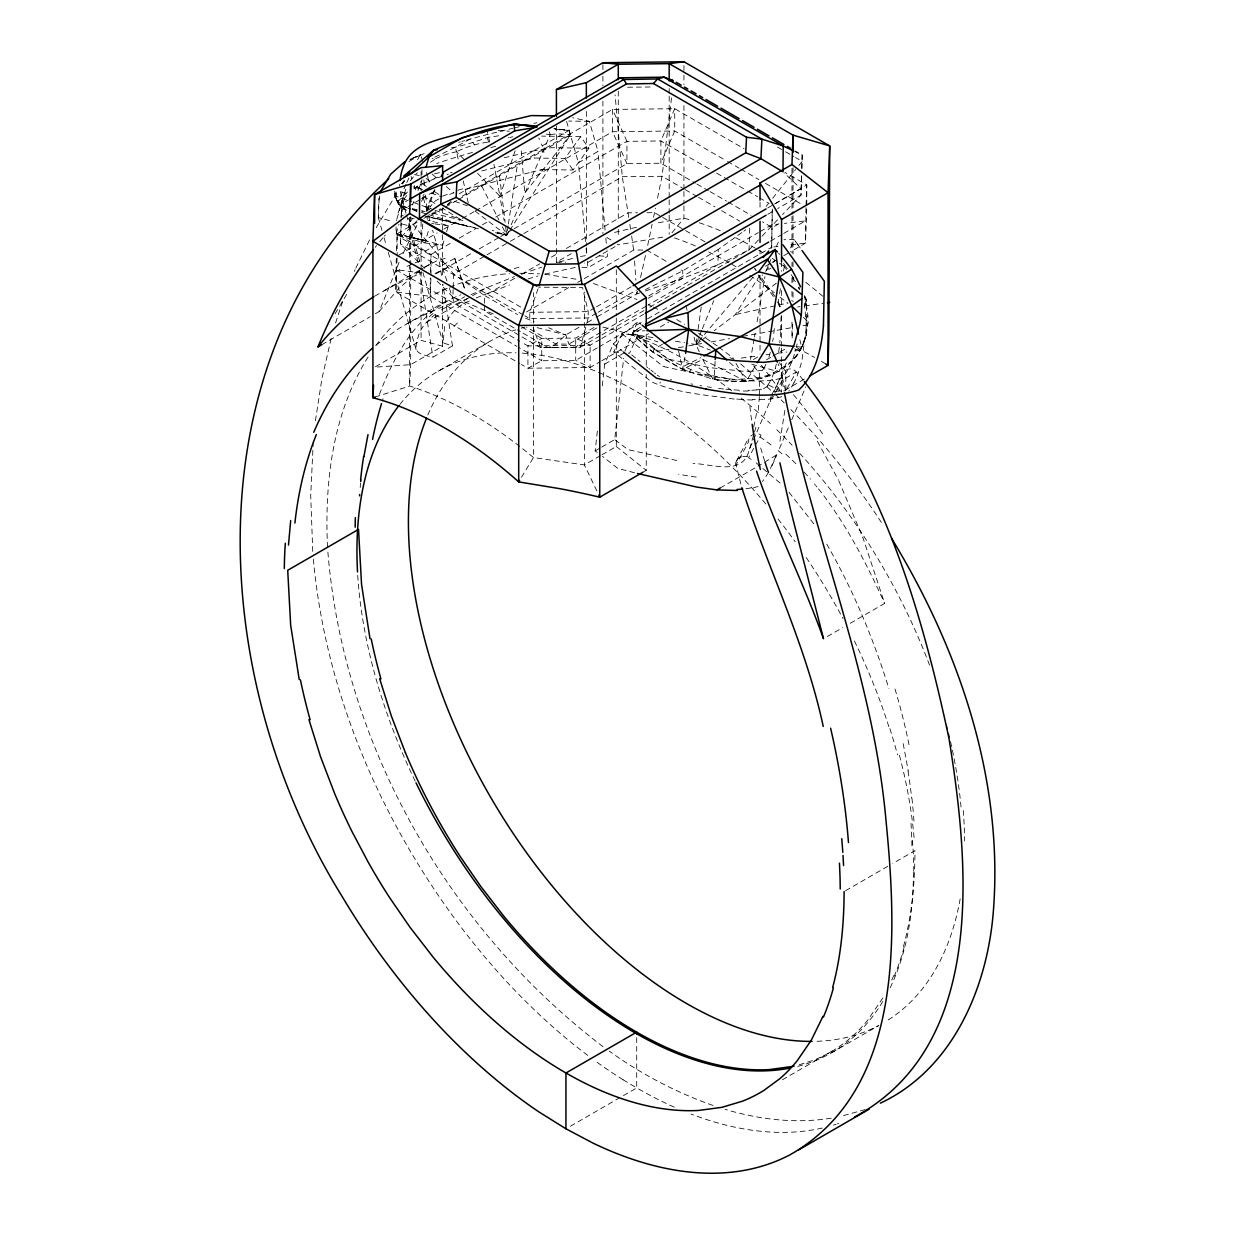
<?xml version="1.0" encoding="UTF-8"?>
<svg xmlns="http://www.w3.org/2000/svg" width="1235" height="1235" viewBox="0 0 1235 1235"><rect width="100%" height="100%" fill="white"/><g stroke="black" fill="none" stroke-linecap="round" stroke-linejoin="round"><path stroke-width="0.75" stroke-dasharray="5 3.75" d="M396.065 229.725L396.111 226.839M401.668 211.17L402.733 199.097L406.006 188.569M426.384 186.485L421.861 183.536L421.891 180.881M421.938 174.691L421.969 169.38M781.076 316.747L780.69 331.181M785.877 390.322L785.753 371.473L779.3 362.627M427.202 216.079L427.187 219.259M484.537 305.138L484.429 310.865L520.383 331.613M484.568 303.223L484.722 295.597L453.585 274.077L408.152 218.225M741.849 232.55L718.23 249.47L717.936 264.722L647.927 305.138M792.16 337.881L792.623 321.424M453.137 289.376L452.921 297.033L540.59 347.652L580.357 347.267L600.411 335.688M453.199 287.462L453.585 274.077L485.324 255.753M649.826 307.16L749.058 249.871L749.738 226.916M399.661 185.898L399.723 184.123M759.448 395.2L759.587 373.68L752.316 364.109M396.281 258.362L395.864 291.985L519.673 363.46M396.543 250.798L397.161 233.785L422.2 219.321M397.083 257.961L395.864 291.985L430.274 296.369L516.801 346.325M401.066 220.787L400.464 243.99L426.692 270.511M401.19 217.036L401.668 203.914L408.306 200.07M401.19 223.365L400.464 243.99L523.146 314.817M401.468 215.878L401.668 203.914M430.336 272.302L430.984 254.487L452.566 242.029M430.907 278.554L430.274 296.369L430.274 277.798M772.184 210.66L771.674 247.201L645.457 320.066M771.674 247.201L772.369 209.024M801.453 175.648L800.99 195.099L782.604 214.504M801.731 168.145L802.194 155.023L795.556 151.195M801.654 176.358L800.99 195.099L777.71 208.545M801.932 168.855L802.194 155.023L795.078 151.627M805.976 207.634L805.498 243.141L790.477 251.816M806.038 205.736L806.779 184.941L785.321 172.56M806.717 209.116L805.498 243.141L788.594 245.163M804.325 303.192L806.748 327.846A84.937 55.776 -25.9 0 1 805.652 336.136L805.143 338.004A79.04 51.901 -25.9 0 1 800.295 350.246C782.913 379.886 744.057 385.32 712.95 379.191L688.389 371.38M759.386 396.589L758.028 413.601M806.146 328.001L806.47 300.321L805.405 297.079M780.659 331.675L779.825 342.944M806.131 328.309L802.055 359.925A210.614 158.08 22.7 0 1 800.589 365.637L797.779 374.298A132.469 99.433 23.2 0 1 793.982 382.773M715.127 361.284L714.247 376.135L712.95 379.191L702.761 359.385L682.6 369.28L652.852 352.052L632.366 334.222L633.678 331.165L640.347 327.321M406.377 210.151L398.21 204.053L395.895 194.266A85.338 35.892 21.3 0 1 396.404 191.302M313.273 441.543L310.711 495.652L312.81 553.018M360.203 487.501L360.605 482.978M784.858 410.421L779.393 444.615M774.376 328.525L773.388 337.001M597.261 452.427L595.162 450.883L597.354 431M602.294 385.814L604.656 364.124L613.27 343.978L637.584 321.594L641.088 324.357M601.677 447.116L614.721 439.598L623.644 358.243M315.434 420.734L321.903 378.774L331.428 337.387M671.531 97.905L662.053 176.296L657.329 199.02M427.603 210.259L429.548 201.135L433.176 192.892A126.68 41.079 -16 0 1 435.09 189.912M779.347 347.22L778.081 355.865M683.928 369.774L682.6 369.28L685.332 355.155M696.756 338.869L695.969 344.55L701.248 356.097M698.084 329.39L701.264 306.65M396.636 220.633L396.744 219.83M773.233 338.019L772.693 341.462M508.125 225.851L506.69 235.283L495.436 232.689M508.403 223.967L517.28 165.567M422.895 161.584L420.502 154.344L416.674 161.322M379.207 197.924L378.311 217.607L392.529 221.405M396.867 219.012L400.588 206.477M754.122 338.791L750.525 359.493M754.446 336.908L755.11 333.141M757.07 321.841L764.959 276.655M777.957 303.023L778.606 299.256M779.594 293.606L780.582 287.956M783.546 271.005L784.534 265.355M755.913 427.202L749.429 449.386M422.756 224.044L421.583 237.429L423.049 240.038M647.696 245.379L652.065 224.353M653.531 217.345L655.445 208.128M797.115 343.932L796.637 346.124M637.445 291.167L636.828 293.915L595.548 317.75M640.548 277.458L646.106 252.804M776.352 364.109L775.225 368.354M903.433 946.643C911.831 915.413 914.95 882.932 914.95 850.653L892.812 863.419M585.76 327.105L580.357 347.267L540.59 347.652L533.149 327.707M586.733 323.447L588.215 317.951L588.215 311.621L582.534 287.554L538.614 287.184M659.953 383.19L660.262 382.016M770.3 352.346L769.791 354.183A133.071 99.711 23.1 0 1 768 359.539M397.855 235.484L424.917 242.909L429.178 228.228M424.917 242.909L442.67 245.333L444.909 237.614M446.591 231.84L448.367 225.743L430.753 220.957M444.631 326.488L443.072 342.867L452.458 345.908L442.871 284.143M401.776 215.091L401.066 217.406L401.668 211.293M335.58 322.937L343.114 300.09M401.498 202.231L403.721 194.945M398.179 213.115L404.246 193.185M454.742 258.347L465.626 291.583M396.126 233.569L398.951 224.353M426.415 211.386L429.193 202.308M427.989 210.382L434.38 189.711M770.702 396.836L770.362 401.915L773.372 396.42M515.165 150.778L499.897 196.195L504.096 220.386M375.332 313.767L379.16 311.56L399.708 260.786M776.29 455.144L757.997 466.182M775.997 455.962L768.618 472.465M538.074 288.758L529.769 312.316L529.769 318.645L531.127 322.273M379.423 394.366C394.644 354.306 418.665 310.618 460.825 294.81M730.811 380.967A79.04 21.273 8.6 0 0 746.141 381.522A73.097 24.453 -4.9 0 0 767.043 376.443L789.813 363.291A73.097 35.753 -18 0 0 800.265 350.246L806.223 334.963L808.153 321.918L807.844 315.62A91.035 39.705 60.3 0 0 805.946 303.007L804.448 296.616L806.578 306.295M412.505 205.025L413.879 201.428M417.955 190.607L422.046 179.785M803.198 380.118C799.709 375.965 793.781 365.56 786.51 369.898C779.038 374.22 783.314 385.011 784.086 391.155M806.841 325.793L808.014 322.844M701.665 330.517L695.969 344.55L685.116 346.495M702.375 328.757L713.768 300.676M715.482 376.366L714.231 379.361L716.161 379.593M893.739 975.511L890.697 982.535M624.972 351.095L637.584 321.594M768.185 265.803L765.947 271.005L770.841 268.18M768.926 264.058L771.149 258.856M776.336 246.707L779.3 239.775M790.554 247.942L794.136 239.559L783.947 239.698M702.761 359.385L746.141 381.507L756.283 364.31M786.417 362.874L749.074 450.219C742.991 476.355 711.561 463.943 693.113 463.449M794.568 351.002L800.295 350.246L801.608 347.174A78.747 44.707 67.5 0 0 805.729 336.8L806.223 334.963L805.606 336.136M772.153 465.595L776.861 454.588M779.455 448.537L788.779 426.677M791.759 419.73L805.791 386.895M508.202 231.763L506.69 235.283L495.559 232.628M511.213 224.724L550.254 134.538L548.325 128.872M803.908 342.296L801.793 347.205M804.942 305.338L805.946 303.007M354.383 271.438L355.093 269.801M769.204 374.637A75.35 65.578 80 0 1 747.453 378.419A78.731 75.489 82.1 0 1 732.309 379.253L705.772 374.545A91.035 90.479 62.2 0 1 690.751 369.512L689.732 371.858L682.6 369.28A102.906 24.484 28.6 0 1 652.867 352.052A108.85 29.918 36.6 0 1 632.366 334.222L642.308 328.495M662.423 344.287L654.21 348.965L652.852 352.052L668.938 349.304M355.819 268.165L369.666 239.698M734.223 399.09C706.513 394.891 676.425 393.224 651.509 381.816L613.764 351.944L621.992 333.82L637.769 335.102L667.903 358.937M637.769 335.102L629.557 353.21L628.229 353.117M406.037 184.247L398.195 201.274L399.507 205.844A102.906 10.497 17.4 0 0 407.303 210.645M406.824 182.533L410.746 174.027M403.104 253.546L418.325 222.439M765.947 364.325L765.561 365.128A75.937 56.903 23.1 0 1 763.323 369.064M446.73 321.208C451.578 312.162 459.682 304.736 469.269 301.016M751.142 459.358L748.564 457.676L761.038 435.121L758.83 433.948L753.643 434.087L749.197 437.144L748.225 442.516L736.106 464.869L741.015 484.784M704.691 376.582L705.772 374.545M418.109 262.19L408.507 225.758L412.228 218.796M415.933 211.833L416.859 210.089M421.49 201.382L423.343 197.909L420.919 197.245M736.585 460.717L748.595 438.101M402.023 203.528L404.632 199.19M793.951 382.757L792.361 385.552A92.409 69.484 24.3 0 1 788.856 390.862M771.551 395.061L782.805 374.236M775.642 392.313L782.403 380.056L796.22 372.09L786.139 389.982M376.166 227.749L397.886 191.394M882.855 997.926L868.02 1019.77A384.733 222.13 60 0 1 813.201 1060.356L796.899 1065.496M521.463 477.297L533.458 457.552L533.458 292.649M759.679 275.405L735.319 314.616L714.123 330.733M402.579 183.969L404.493 180.943M508.743 232.041L506.69 235.283L492.317 230.343M509.762 230.42L570.277 134.97L568.98 130.401L553.805 128.594M454.696 258.455L441.744 265.463L447.07 281.487M368.092 357.023C332.57 413.354 324.388 482.514 327.568 547.784M763.215 369.219L762.659 370.052M806.162 318.012L807.844 315.62M430.181 206.832L430.783 206.013M534.755 158.018L564.874 158.481L580.666 136.684L588.879 148.246L573.102 170.029L546.966 169.627M379.16 311.56L398.673 288.558L419.854 270.48M550.254 134.522A109.853 68.234 -48.1 0 1 570.277 134.97L524.767 193.061L521 147.613M375.255 247.309L376.567 245.642M375.919 345.46C394.49 320.575 419.174 299.889 447.996 287.971M766.132 206.43L768.309 203.698M772.678 198.233L795.633 169.566M798.921 165.459L802.194 161.368L795.556 157.54M671.963 232.782L683.943 218.178L683.943 204.825M379.716 241.72L383.406 237.228M384.347 236.117L385.289 234.99M752.856 277.35L695.969 344.55L686.614 343.037M770.933 248.482L772.045 247.185M773.403 296.508L759.973 277.921L762.582 274.896M765.561 271.438L768.849 267.594M773.295 262.438L774.962 260.492M737.403 459.543L737.882 459.034A13.925 11.208 43.8 0 1 741.942 456.688L742.652 456.518M717.087 379.685A85.338 22.971 8.6 0 0 728.264 380.797L729.808 379.083M452.458 345.908L432.898 357.208C415.238 353.303 412.922 352.099 419.375 333.095C422.401 325.901 428.066 320.22 434.025 315.357M401.992 183.444L404.493 180.758M749.058 249.871L760.745 237.552M762.041 236.178L778.266 219.058M417.06 220.787L400.464 237.66L524.798 309.445M407.488 192.027L398.195 201.274L396.697 199.761A91.035 25.07 -54.4 0 1 394.799 195.022L394.505 191.533L395.817 196.103L411.857 201.892M757.95 486.389L751.235 488.72M579.03 327.275L565.815 334.901L555.92 344.071L548.155 347.652L522.004 332.555M413.802 188.816L420.178 184.555M375.919 345.136L398.704 328.618L448.784 299.549M767.414 386.231L765.932 387.281A19.667 13.4 -65.9 0 1 763.523 388.577M776.383 283.139L735.319 314.616L776.769 305.493M700.507 341.107L695.969 344.55L694.039 337.109M702.02 339.949L708.072 335.349M423.034 195.3L424.13 194.497M410.529 159.716L411.533 159.022M743.825 231.146L745.801 229.725M441.466 309.877L451.423 304.134M412.197 158.559L420.517 154.452M430.382 162.264L435.631 158.806L432.065 158.234M424.377 267.455L427.572 265.51M374.853 296.091L394.552 285.084L416.751 274.957M718.23 249.47L682.739 270.851L645.442 289.592M774.407 392.128L777.788 391.047L781.107 391.711M774.53 204.037L806.779 184.941L806.779 205.365M778.822 223.782L772.369 227.595L762.535 221.914M409.017 161.492L420.332 154.9L420.996 157.262M419.946 199.684L401.668 210.243L404.91 214.242M421.614 198.727L436.572 190.097M459.08 193.833L568.98 130.401L554.469 128.78M423.867 218.363L440.555 208.73M447.24 204.871L452.242 201.969M462.26 196.195L612.514 109.436L674.727 108.695L744.057 148.725M443.674 208.067L428.761 216.681A108.85 1.374 12.8 0 0 426.384 216.171M445.326 207.109L456.919 200.425M458.571 199.468L570.277 134.97M398.828 255.105L437.221 232.936M443.905 229.077L460.593 219.444M462.26 218.472L473.947 211.725M475.614 210.768L612.514 131.728L674.727 130.987L725.902 160.535M417.121 255.846L436.696 244.561L432.59 230.204M585.544 241.458L578.428 162.727L597.987 151.426L589.373 121.339L572.669 117.726M459.204 238.185L475.815 228.599M482.453 224.77L489.106 220.926M495.744 217.098L626.932 141.346L660.895 140.944L710.079 169.349M383.9 290.75L422.957 268.196M424.593 267.254L436.187 261.125L446.113 258.022M435.955 273.892L472.496 252.804M479.134 248.961L499.063 237.46M500.731 236.502L512.355 229.787M514.007 228.83L626.932 163.637L660.895 163.236L695.32 183.104M321.81 344.673L370.238 316.716M486.991 254.796L508.712 242.245M510.379 241.288L522.065 234.542M523.748 233.569L622.286 176.682L662.053 176.296L683.557 188.708M426.569 322.289L470.952 296.662M472.588 295.721L485.741 288.125L514.455 276.578M514.717 278.276L484.722 295.597L517.619 314.554M521.386 274.432L539.726 263.842M551.397 257.112L558.05 253.252M566.386 248.451L628.059 212.837L637.507 212.775M442.624 346.217L421.089 340.366L374.606 367.212L410.684 364.665L442.624 346.217L442.624 284.745M556.414 126.016L556.414 262.237L571.357 253.607M615.092 246.645L586.347 263.24L584.448 263.086M581.932 267.269L587.937 267.702L607.481 256.417L606.894 249.856M526.434 312.007L569.381 287.199M577.64 282.429L582.596 279.573M584.248 278.616L633.817 250.01L646.723 250.057L668.012 262.345M438.224 371.256L490.264 341.215M594.853 307.777L588.215 311.621L529.769 312.316L526.45 310.402M596.52 306.82L631.425 286.659M767.738 207.959L800.99 188.77L784.117 172.9M596.52 313.15L588.215 317.951L529.769 318.645L524.798 315.774M598.188 312.193L636.411 290.117M767.738 214.303L776.059 209.502M587.289 322.505L593.896 318.692M593.973 327.507L575.711 338.05L541.764 338.452L527.932 345.939L521.324 342.126M648.776 295.86L758.383 232.581M760.05 231.624L771.674 224.909L778.019 224.152M596.922 327.908L568.841 344.117L555.92 344.071L526.465 327.059M648.143 298.33L682.832 278.307L717.936 264.722L747.113 250.798M646.26 306.11L574.584 347.483L568.841 344.117L565.815 334.901L548.572 327.754M601.862 334.855L643.836 310.618M600.148 339.409L590.129 345.198L527.932 345.939L527.932 368.231L590.129 367.49L600.148 361.701M601.815 338.452L643.558 314.354M770.439 241.103L782.125 234.357M783.793 233.384L805.498 220.864L784.364 223.396M597.308 347.869L575.711 360.342L541.764 360.743L527.932 368.231L521.324 364.418M598.96 346.911L643.806 321.023M601.815 360.743L648.56 333.743M660.246 326.997L668.598 322.181M765.438 266.281L770.439 263.379M772.107 262.422L775.441 260.492M783.793 255.676L788.81 252.789M604.656 364.124L624.231 352.824M595.162 450.883L600.056 448.058M753.443 359.493L758.336 356.668M600.333 455.715L584.371 464.931L533.458 457.552A393.456 227.163 60 0 0 409.634 386.061L375.224 396.991M601.939 454.789L616.311 446.499L616.311 317.796M766.41 359.833L771.211 357.069M772.801 356.143L787.174 347.838M642.91 472.264L646.245 470.35L646.245 374.421M784.873 390.306L804.803 378.805M720.206 488.01L756.36 467.139M827.326 636.519L842.61 627.689M850.251 623.289L884.661 603.421L862.894 537.596M845.604 890.682L888.397 865.982M570.369 1126.243L619.013 1098.147M623.443 1095.599L636.704 1087.942L650.32 1095.476A461.797 266.637 60 0 0 677.459 1108.536M782.419 1079.776L833.424 1050.321M831.68 1052.714L878.826 1025.498A393.486 227.379 60 0 1 813.572 1041.383M428.205 265.154L429.471 264.444M407.025 323.663L429.518 312.254L454.079 302.05L449.401 288.342M434.751 157.138A75.35 15.793 -29.7 0 0 455.206 147.181L473.53 137.286M453.832 302.266A8.352 1.158 -24.4 0 0 460.176 299.349L460.701 299.009A13.925 1.883 -24.5 0 0 464.592 296.74M654.241 348.934A103.431 102.397 -18.3 0 0 683.881 366.27L700.677 357.764M470.952 294.671L485.478 288.234M409.989 159.377L411.363 158.79M476.201 297.913L509.546 284.945M412.752 158.188L424.145 153.665M781.755 396.697L774.746 398.38A102.212 76.894 23.5 0 1 766.58 399.368L764.249 399.646M449.725 287.246C468.652 279.233 489.06 274.849 509.546 273.676M654.195 348.98A111.536 106.858 -24.3 0 1 633.678 331.165L640.533 328.356M433.933 178.627L437.854 177.161M522.081 273.8L541.501 267.285M449.617 194.343L454.048 192.845M639.699 292.942L636.828 293.915L636.642 291.167M645.457 290.981L682.832 278.307L682.739 270.851L679.466 268.952M837.453 1123.85L838.797 1123.387M451.609 147.691L455.206 147.197A78.747 22.261 -17.1 0 0 470.427 143.214L488.396 137.317L496.871 136.082A91.035 25.703 -5.9 0 0 501.642 135.263M450.497 172.823L452.118 172.298M865.241 1109.555L840.078 1116.533M836.11 1124.282L833.393 1125.116M465.163 189.341L530.911 172.313M528.04 278.909L538.059 275.961M458.694 142.349L460.238 141.886M461.797 141.454L464.885 140.558M487.578 142.179L485.679 142.473A84.937 68.62 -14.2 0 0 474.363 144.865L471.909 145.622A79.04 63.865 -14.2 0 0 456.502 151.766L458.602 160.874M466.444 140.126L467.988 139.694A331.011 107.337 -16 0 1 490.388 133.75L512.942 128.224M472.465 152.43L464.869 154.576A202.833 65.779 -16 0 0 457.737 156.691L446.9 160.087A122.852 39.844 -16 0 0 436.742 163.545M559.208 261.99L574.074 258.038M481.851 170.893L525.647 160.056M531.019 172.282L545.453 168.732M544.774 274.093L577.301 267.007M490.743 147.582L497.288 145.931M780.767 378.373L780.798 378.358A82.019 61.457 23.1 0 1 768.046 380.457L765.901 380.658A127.143 95.28 23.1 0 1 755.048 380.982L744.921 380.642A202.833 151.998 23.1 0 1 737.789 380.102L705.37 375.563L664.523 366.78M504.235 157.771L532.177 151.149M580.45 256.479L586.702 255.46M545.422 169.396L539.973 170.229M514.439 127.869L520.444 126.464M525.755 160.025L534.585 158.018M532.331 151.118L551.15 147.675L588.879 148.246M533.937 123.392L536.947 122.713M487.316 137.687L488.566 142.04L492.286 141.33M508.249 137.78L509.175 137.579M510.117 137.363L512.926 136.745M822.356 1128.034L818.141 1128.929A456.178 263.364 60 0 1 743.671 1128.883A461.797 266.637 60 0 1 690.936 1114.016M778.652 305.076L788.069 303.007M434.612 173.749L440.2 172.53M658.394 222.779L683.943 218.178A393.456 227.163 60 0 1 692.449 220.586M683.31 346.819L677.876 347.791L682.6 369.28M742.667 336.352L793.626 327.321M803.059 325.654L806.841 324.99L808.153 321.918L802.735 316.685M701.573 343.577L695.969 344.55L710.295 350.107M710.912 341.925L729.592 338.652M797.609 306.99L799.909 306.65M831.263 1118.169C795.834 1123.865 759.293 1119.605 725.099 1109.323M662.794 237.12L618.287 244.808L617.315 244.113M804.494 305.956L822.85 303.301M741.201 358.104L758.352 355.819M765.978 354.8L769.791 354.306M777.417 353.287L786.957 352.021M773.789 246.938L778.019 246.444M756.731 389.859L761.902 389.195A15.268 10.405 -65.9 0 0 763.523 388.546M633.678 331.165L645.056 330.779M751.991 371.195L750.232 371.241A126.68 94.925 23.1 0 1 741.911 371.133L709.909 367.613L668.058 359.076M749.938 390.275L747.993 390.322M556.414 262.237L565.645 262.19M553.851 347.529L544.373 347.652L561.369 347.56M627.642 87.237L652.142 86.959M646.939 212.713L654.504 212.667L661.034 216.449M519.812 273.244L539.602 273.83M752.486 400.017L741.726 399.646M589.373 121.339L568.733 121.045M580.666 136.684L541.686 136.112M738.978 390.198L725.964 389.241M498.122 130.648L509.376 131.203M599.129 255.846L607.481 256.417M613.764 351.944L622.147 352.623M795.865 346.603L801.608 347.174L799.848 339.733M723.525 388.994L716.593 388.145M454.681 258.146L465.039 290.256M545.067 274.201L578.119 279.527M421.675 272.997L395.864 269.693L519.673 341.169M431.71 223.473L433.933 223.782M435.044 223.936L448.367 225.743M711.345 387.42L707.408 386.817M652.944 337.572L632.366 334.222L657.854 341.817M675.391 341.215L684.746 342.728M414.358 174.644L419.792 175.555M699.983 385.567L701.804 385.891M690.936 383.9L692.742 384.239M676.765 460.516L628.013 449.648L614.721 439.598M423.713 240.238L410.236 237.521L423.713 240.238L419.267 239.25M419.715 239.343L423.142 240.069L402.78 235.298L421.413 239.698L414.589 238.201M396.697 199.761L399.507 205.844L410.499 208.283M412.336 208.684L419.668 210.305M421.506 210.706L425.164 211.525M432.497 213.146L465.379 221.08M670.512 379.577L671.624 379.84M478.578 228.815L425.288 216.295M412.891 237.799L416.288 238.587M475.151 227.749L428.761 216.681L467.324 226.221L428.838 214.658M794.722 348.903L800.295 350.246M423.559 240.161L442.67 245.333M400.325 234.743L401.992 235.175L399.075 234.434M397.423 234.017L399.908 234.65M537.132 327.646L565.815 334.901M397.006 233.909L397.84 234.11M634.543 472.743L617.84 468.42L602.479 456.333M427.603 220.123L429.95 220.741M406.006 193.2L399.754 191.533L399.692 189.912M403.382 215.955L402.409 215.693A4.137 1.343 -16 0 1 402.162 215.616A4.955 1.605 -16 0 1 401.946 215.43L401.884 215.369M410.035 217.73L414.065 218.811M402.193 224.014L408.507 225.758M751.744 364.217L778.992 371.858L780.304 368.802L778.05 363.816M399.507 205.844L410.499 209.147M412.336 209.703L419.668 211.911M421.506 212.451L427.001 214.103M593.402 283.479L636.843 299.518M413.169 186.825L422.185 189.974M431.2 193.139L442.022 196.936M454.65 201.351L467.278 205.766M493.305 313.968L452.921 297.033L436.526 280.453M687.494 371.071L684.375 369.944M413.632 202.525L433.253 209.595M435.029 210.243L459.991 219.228L442.377 208.175M713.074 1105.479C676.101 1092.45 641.119 1074.018 609.287 1051.17M729.993 357.733L733.575 359.107L746.141 381.507M525.57 318.213L534.199 321.779M690.751 369.527L683.897 366.224M648.591 304.813L651.725 306.357M653.284 307.114L661.096 310.958M781.107 391.387L768.17 384.795M421.444 189.264L419.607 188.338M421.073 189.078L422.154 189.634L419.252 188.152M417.075 187.025L416.349 186.639L419.221 188.168L417.785 187.411M659.521 376.521L657.236 375.239M796.544 347.467L814.668 357.455M606.694 237.398L612.452 240.84M777.324 147.011L783.963 150.84M785.614 151.797L793.904 156.583M727.554 161.476L739.101 168.161M740.753 169.102L758.908 179.584M765.515 183.397L801.824 204.377M716.624 173.132L746.141 190.175M747.777 191.116L757.626 196.797M759.263 197.739L769.096 203.42M696.957 184.061L708.427 190.684M710.079 191.626L726.473 201.089M728.11 202.046L751.065 215.291M685.209 189.665L696.802 196.35M698.454 197.307L714.988 206.847M721.611 210.676L739.811 221.173M662.67 217.391L683.912 229.648M685.548 230.59L705.154 241.921M521.803 326.92L541.764 338.452L541.764 360.743L518.468 347.282M821.383 361.376L825.829 364.032M623.088 1079.761L636.704 1087.942L636.704 1037.554M676.734 319.556L684.56 324.296M438.734 194.404L433.516 191.101M423.173 196.103L435.97 204.145M698.639 333.172L717.319 346.078M718.878 347.205L733.358 358.181M603.066 1046.693C448.459 929.106 342.805 744.041 327.692 549.652M756.19 462.878L780.103 483.055M616.311 446.499L646.245 470.35M475.089 211.031L506.69 235.283L505.347 224.137M621.992 333.82L662.377 365.776A4.137 3.103 23.1 0 0 662.747 366.069M613.27 343.978L622.394 351.157M631.656 354.877L635.886 358.212M638.001 359.894L640.131 361.577M646.553 366.656L647.68 367.551M648.823 368.447L649.95 369.342M651.092 370.253L653.361 372.059M654.504 372.955L655.646 373.865M740.645 363.908L773.45 392.56M426.09 178.411L432.759 184.03M396.883 234.696L396.065 229.849M432.173 174.15L437.854 179.106M446.36 186.547L453.461 192.753M785.892 454.187L797.903 465.549M729.545 362.442L747.453 378.45M774.793 393.841L784.179 402.842M790.801 409.511C824.98 444.029 855.253 482.345 881.775 523.038M464.406 159.84L456.518 151.766L455.206 147.197M477.544 173.301L499.897 196.195L493.923 164.363M804.201 472.14L810.484 479.18M789.041 492.317L813.757 523.733M814.575 484.012L815.625 485.309M816.15 485.942L816.937 486.914M818.496 488.859C845.96 523.609 866.414 563.268 884.661 603.421M761.393 365.251L780.242 390.368M774.962 296.415L759.587 275.189M792.5 277.751L796.513 283.294M797.301 243.943L800.465 248.343L794.136 239.559L795.711 241.751M786.479 269.431L782.481 263.873M754.662 268.35L756.299 270.619M564.874 158.481L573.102 170.029M472.851 142.488L474.379 144.896M817.369 441.204L838.349 479.844M826.724 544.126C852.999 589.589 873.33 638.402 888.907 688.512M754.894 268.906L755.496 269.986M758.29 274.942L759.973 277.921M778.05 301.88L779.409 304.366M481.758 186.084L498.955 220.015M502.383 226.792L506.69 235.283L505.393 227.827M838.75 480.662L862.802 537.379M778.096 302.174L781.06 310.309M596.906 490.974L584.371 464.931L584.371 292.047M778.189 302.282L780.273 306.774L779.594 304.597M394.799 195.006L396.481 198.65M806.115 299.549L806.47 300.321M805.112 297.373L804.402 295.813L806.501 300.46M805.467 298.175L805.822 298.963M538.831 137.888L539.494 139.401M542.381 146.286L541.424 143.986M395.54 197.646L397.207 201.506M411.085 176.451L411.857 178.689M414.188 185.435L415.732 189.943M427.773 177.593L429.271 182.132M426.492 172.452L429.487 181.53M566.618 121.462L578.428 162.727M489.708 141.901L486.868 130.076M423.343 197.909L427.974 214.056M428.483 215.847L430.027 221.235M405.96 213.207L399.677 189.356M406.469 215.013L420.873 265.309M422.91 272.456L443.056 342.851M378.311 217.622L381.97 230.389M384.054 237.676L386.138 244.978M388.238 252.264L416.89 352.376M394.66 191.147L395.802 195.516M685.842 305.493L687.293 311.066M785.506 390.816L782.342 377.431A80.784 60.53 23.1 0 0 787.714 370.021L789.15 367.49A122.852 92.054 23.1 0 0 792.638 359.694L795.278 351.558A202.833 151.998 23.1 0 0 795.849 349.397M463.218 180.912L468.652 204.578M903.186 743.609L908.296 771.103M628.785 217.483L622.286 176.682L615.092 94.848M629.865 224.446L630.931 231.424M631.656 236.07L634.003 252.743M436.696 244.561L441.636 276.223M419.344 270.11L432.898 357.208M499.527 175.818L505.115 222.269M423.837 179.955L424.686 187.519M425.535 195.084L427.248 210.212M911.955 798.134L913.252 811.549M313.335 559.146C325.268 689.547 378.188 814.344 455.267 919.427A456.178 263.364 60 0 0 529.738 1005.383A461.797 266.637 60 0 0 588.447 1055.94M605.104 230.173L597.987 151.426M605.845 238.37L606.292 243.295M586.146 248.019L586.733 254.58M587.335 261.141L587.937 267.702M913.607 816.119L914.178 824.779M634.574 260.986L635.886 280.191M543.786 151.241L543.879 152.569M378.311 217.607L378.821 200.116A338.838 109.884 -16 0 1 379.639 196.01M793.024 167.713L793.024 213.732M793.024 215.662L793.024 254.009M793.024 261.681L793.024 267.424M793.024 277.01L793.024 284.683M793.024 292.355L793.024 301.942M791.975 168.346L791.975 214.458M791.975 216.372L791.975 252.866M791.975 262.484L791.975 266.312M791.975 277.844L791.975 283.602M791.975 291.29L791.975 300.892M791.975 322.026L791.975 339.316M781.554 261.758L781.554 271.345M781.554 290.534L781.554 307.808M781.554 315.481L781.554 346.171M781.554 348.1L781.554 361.531M781.554 363.445L781.554 392.221M760.034 202.154L760.034 207.928M760.034 250.18L760.034 254.024M760.034 275.158L760.034 353.92M683.943 65.563L683.943 73.189M683.943 75.103L683.943 84.644M683.943 105.623L683.943 189.557M683.943 191.471L683.943 202.91M669.185 88.549L669.185 94.308M669.185 96.222L669.185 197.847M669.185 199.777L669.185 213.192M669.185 215.106L669.185 234.279M646.245 334.129L646.245 366.733M618.287 91.128L618.287 221.76M618.287 229.432L618.287 237.12M616.311 269.77L616.311 315.867M602.912 64.637L602.912 74.224M602.912 76.153L602.912 85.74M602.912 101.085L602.912 233.477M586.347 111.49L586.347 245.95M586.347 247.88L586.347 255.568M442.624 207.912L442.624 232.89M442.624 234.804L442.624 277.072M430.984 274.911L430.984 254.487L397.161 233.785L397.161 256.062M421.089 171.526L421.089 179.198M421.089 181.113L421.089 190.699M421.089 221.405L421.089 269.369M421.089 271.299L421.089 340.366M410.684 216.743L410.684 264.769M410.684 266.698L410.684 364.665L409.634 386.061L409.634 265.247M409.634 217.314L409.634 263.333M882.855 1001.323A393.486 226.978 60 0 1 795.155 1066.978M415.207 781.153A393.486 226.978 60 0 1 357.517 571.898M399.908 404.385A393.486 226.978 60 0 1 516.091 352.839M522.312 353.148A393.486 226.978 60 0 1 766.148 504.374M778.035 518.993A393.486 226.978 60 0 1 795.201 541.794M806.177 557.51A393.486 226.978 60 0 1 843.011 618.627M854.388 640.934A393.486 226.978 60 0 1 889.462 728.588M913.406 872.296A393.486 226.978 60 0 1 889.509 989.096M912.418 840.232A390.739 230.544 58.9 0 1 913.761 872.497M899.42 755.264A394.197 231.377 59.2 0 1 914.348 841.097M889.879 728.619A390.847 224.631 59.8 0 1 897.552 754.971M427.835 415.022A393.486 227.379 60 0 1 515.767 329.838M521.201 328.201A393.486 227.379 60 0 1 524.875 327.229M602.819 327.136A393.486 227.379 60 0 1 731.753 390.723M741.154 398.118A393.486 227.379 60 0 1 770.285 423.528M776.769 429.734A393.486 227.379 60 0 1 792.129 445.248M799.663 453.322A393.486 227.379 60 0 1 930.881 668.675M960.182 898.833A393.486 227.379 60 0 1 885.31 1021.746M963.238 810.422A390.739 220.54 61.1 0 1 964.581 840.912M946.38 724.652A394.197 223.736 60.8 0 1 961.262 809.481M623.088 1079.776A461.797 266.637 60 0 1 595.949 1061.467M382.294 401.174A532.609 268.165 66 0 1 383.066 398.781M441.142 210.444A407.55 139.725 -30.8 0 1 443.241 208.453M447.471 204.485A407.55 139.725 -30.8 0 1 451.778 200.518M395.277 271.885A219.537 68.28 -8.7 0 1 400.356 269.431M407.025 266.374A219.537 68.28 -8.7 0 1 421.428 260.338M346.664 294.424A407.519 30.983 -55.9 0 1 333.141 316.947M435.06 273.444A219.506 44.769 -48.1 0 1 446.669 268.257M735.689 464.823A8.352 6.715 43.4 0 1 737.557 459.682M742.729 456.672A8.352 6.777 44.7 0 1 748.703 457.305M904.128 947.26A433.917 250.304 60.1 0 1 894.294 976.082M911.013 823.375A516.616 313.088 57.1 0 1 911.955 849.14M908.003 771.026A526.619 336.893 54.1 0 1 911.677 798.042M894.974 688.96A532.609 344.256 53.6 0 1 909.053 744.828M751.575 420.132A407.55 268.582 82.5 0 1 749.552 403.521M764.681 461.134A219.537 100.143 63.5 0 1 760.158 446.036M759.895 436.897A219.506 213.207 62.3 0 1 771.813 445.495M778.189 450.605A219.506 213.207 62.3 0 1 784.379 455.962M793.426 394.675A407.519 371.766 -70.1 0 1 823.977 436.156M407.272 207.665A103.431 44.398 -54 0 1 398.164 201.305M401.576 183.629A79.04 33.237 21.3 0 1 402.348 183.027M402.378 183.042A73.097 45.263 20 0 1 403.86 180.665M435.615 158.775A73.097 56.563 7.2 0 1 456.518 151.781M423.003 211.787A111.536 60.083 -48.5 0 1 421.922 211.648M416.812 210.629A111.536 60.083 -48.5 0 1 412.058 209.039M568.965 130.401A113.311 5.496 6.8 0 1 553.913 129.335M546.256 134.183A103.447 75.443 -41.4 0 1 549.868 134.522M422.478 183.783A92.409 28.884 -16.3 0 1 434.411 178.967M438.363 177.608A132.469 42.855 -16.1 0 1 440.277 176.929M447.055 174.583A132.469 42.855 -16.1 0 1 448.413 174.12M438.61 198.974A19.667 9.031 -55.2 0 1 436.928 200.024A15.268 6.993 -55.1 0 1 435.507 200.765L433.207 203.08A96.315 32.141 -14.9 0 0 430.876 205.998M429.147 209.888A138.428 44.445 -16.8 0 1 430.382 208.051M457.83 190.314A145.576 47.285 -15.8 0 1 464.638 188.214M442.609 196.118A85.879 29.563 -15.5 0 1 449.061 193.771M400.31 206.523A211.586 68.836 -15.6 0 1 401.715 203.59M404.046 199.283A137.162 44.676 -15.6 0 1 406.763 195.5M421.32 184.231A27.942 13.477 -51.2 0 1 420.132 184.957M410.375 180.85A127.143 41.234 -16 0 1 413.293 177.084L414.126 176.142A82.019 26.599 -16 0 1 417.384 172.854M699.319 222.763A393.456 227.163 60 0 1 725.3 232.906M735.551 237.691A393.456 227.163 60 0 1 764.511 253.592M772.199 258.393A393.456 227.163 60 0 1 787.498 268.69M805.745 282.275A393.456 227.163 60 0 1 822.726 296.215M674.418 237.907A393.456 227.163 60 0 1 697.049 246.645M708.658 251.986A393.456 227.163 60 0 1 736.94 267.331M749.815 275.42A393.456 227.163 60 0 1 774.268 292.695M780.057 297.172A393.456 227.163 60 0 1 787.282 302.945M614.567 232.427A734.702 599.762 -2 0 1 638.078 226.962M505.918 271.468A284.282 167.713 -21.2 0 1 519.04 267.146M453.986 326.642A284.282 84.906 -4.1 0 1 458.756 321.64M429.301 316.777A102.196 18.479 -21.1 0 1 435.708 311.374M455.453 304.35A102.196 16.703 -23.6 0 1 467.324 298.561M756.484 413.478A284.282 224.662 -4.4 0 1 753.659 426.909M696.231 477.096A284.282 171.68 22.6 0 1 678.648 474.225M750.88 487.918A102.196 79.935 37.8 0 1 745.446 488.798M768.432 472.341A102.196 82.081 40.7 0 1 762.427 481.48M768.077 384.749A85.879 64.112 21.3 0 0 770.872 379.824L773.017 374.946A145.576 108.85 23.1 0 0 775.333 368.385M767.676 385.366A8.738 5.017 -19.5 0 1 767.877 384.965M767.676 386.015A9.818 5.295 -23.7 0 1 767.877 385.613M756.746 389.905A96.315 71.136 22.1 0 1 749.954 390.322M748.194 391.016A138.428 104.882 23.6 0 1 739.117 390.908M762.535 370.268A78.098 58.524 23.1 0 1 751.991 371.164M741.679 399.414A211.586 157.648 23 0 1 734.192 398.843M764.125 399.291A137.162 102.212 22.9 0 1 752.393 399.615M662.84 366.116A4.955 3.705 23.1 0 0 663.427 366.394L663.704 366.517A3.643 2.732 23.1 0 0 664.276 366.733M782.187 377.601A5.141 3.844 23.1 0 1 780.921 378.327M783.546 263.441A109.853 102.181 -34 0 1 787.266 268.721M801.592 347.159A75.35 54.726 74.2 0 1 789.196 363.09M778.575 253.206A113.311 40.246 40.9 0 1 779.655 254.456M791.141 274.679A103.447 88.395 -35.2 0 1 795.263 280.916M674.727 108.695L660.895 140.944L660.895 163.236L674.727 130.987L674.727 108.695M590.129 345.198L575.711 338.05L575.711 360.342L590.129 367.49L590.129 345.198M626.932 141.346L612.514 109.436L612.514 131.728L626.932 163.637L626.932 141.346"/><path stroke-width="1.5" d="M782.99 171.835L783.222 145.977L664.029 77.157L620.109 77.805L616.929 79.642M844.122 891.531C843.968 923.795 841.035 956.276 832.652 987.506M556.414 116.414L556.414 89.553L602.912 62.723L683.943 61.75L829.719 145.915L828.886 333.095A734.702 12.381 -89.3 0 0 828.052 365.375L809.789 375.919M642.91 472.264L599.747 497.196A734.702 599.762 -2 0 0 559.501 488.628L518.7 481.897A393.456 227.163 60 0 0 372.924 397.747L372.924 241.319L409.634 213.485L410.684 184.092L442.624 165.644L442.624 181.02M825.829 364.032L828.052 365.375L828.052 192.706L791.975 164.502L793.024 135.124L669.185 63.633L618.287 64.235L602.912 62.723M781.601 171.017L760.93 158.682L745.755 152.816L576.189 250.72L549.22 251.168L456.132 197.415L456.904 181.854L626.469 83.949L653.438 83.517L746.527 137.255L761.902 139.138L783.222 145.977L793.889 151.071M745.755 152.816L746.527 137.255M373.557 385.289L372.924 397.747L375.224 396.991M715.235 359.431L715.791 350.138L688.667 329.313L664.507 318.522L645.673 326.241M288.481 545.083L290.688 520.537M359.57 495.852L359.663 494.525M823.436 326.025L824.332 281.225L802.055 250.566M360.743 481.48L360.898 479.983M399.986 180.511L401.221 173.317A291.63 94.57 -16 0 1 402.687 168.408C411.116 140.805 444.106 139.663 466.938 131.311A291.63 94.57 -16 0 1 480.044 127.807L531.328 115.565L554.515 115.936M685.564 353.303L688.667 329.313L687.957 312.609L758.707 271.762L775.194 249.455L779.239 277.026L791.913 306.187L798.52 334.145M687.957 312.609L664.507 318.522L767.213 259.226L779.239 277.026L769.05 343.901L757.271 362.75M363.877 456.78L367.999 434.627M539.016 285.764L549.22 251.168M425.967 167.404L429.024 156.876L433.593 150.222C465.873 136.73 500.916 119.1 536.731 126.572M646.245 328.371L646.245 297.666L616.311 265.926L584.371 284.374L533.458 284.976L518.7 325.469L518.7 481.897L519.626 480.369M381.6 189.572L390.646 174.243L404.71 161.785M321.81 344.673L317.997 346.881C331.891 312.084 350.508 279.156 373.495 249.563M822.973 1016.359L811.302 1040.179L797.27 1060.633A388.485 224.291 60 0 1 779.933 1078.603L763.878 1090.428A383.329 221.312 60 0 1 742.436 1101.188L721.919 1107.332L698.593 1110.45A390.291 225.341 60 0 1 565.939 1072.968A390.291 225.341 60 0 1 433.269 957.341L409.974 927.238L389.457 897.397A383.329 221.266 60 0 1 368.03 861.876L351.975 831.51A388.485 224.23 60 0 1 334.639 793.534L320.591 756.87L308.92 719.573M313.752 432.281C327.275 400.68 346.587 371.148 372.383 348.208M441.111 176.574L443.936 171.727L514.702 130.879L536.345 127.267M317.997 346.881C333.666 327.213 352.5 310.016 373.865 296.709M763.168 257.513L768.726 251.06M653.438 83.517L657.637 78.947L664.029 77.157L672.334 80.167M427.341 156.845L433.593 150.222L437.19 149.713M418.248 219.583L440.756 204.161L456.132 197.415M388.793 178.797C188.878 360.697 208.576 681.566 341.956 896.193A456.255 263.364 60 0 0 458.988 1046.199A462.708 267.146 60 0 0 538.738 1111.793L565.939 1128.79L593.155 1143.193A462.708 267.146 60 0 0 672.905 1169.715A456.255 263.41 60 0 0 789.937 1154.833C904.622 1089.857 897.104 933.289 885.912 819.654C872.759 672.874 812.862 536.438 784.41 392.992M403.876 176.003L433.593 150.222M704.043 356.066C737.28 338.313 771.211 321.023 801.669 298.747M854.435 1117.104C986.703 1045.736 969.413 865.056 949.02 738.684C922.174 612.9 884.507 484.321 804.309 381.491M758.707 271.762L779.239 277.026L791.62 269.338A102.737 37.791 52 0 1 800.481 286.798M556.414 89.553L586.347 82.668L618.287 64.235L618.287 79.596M409.541 199.375L620.109 77.805L623.798 79.503L657.637 78.947L761.902 139.138L760.93 158.682L578.86 263.796L545.005 264.352L440.756 204.161L441.713 184.632L623.798 79.503L626.469 83.949M760.034 200.24L760.034 182.95L791.975 164.502M617.623 267.316L759.602 185.343M633.092 285.702L766.086 208.931M638.078 289.16L766.086 215.26M646.245 297.666L599.747 324.512L518.7 325.469L372.924 241.319L374.606 194.528L421.089 167.682L442.624 165.644M781.554 261.758L781.554 219.537L828.052 192.706L829.719 145.915L793.024 135.124L793.024 152.384M645.226 313.397L768.772 242.06M645.334 324.434L775.194 249.455M720.206 488.01L716.917 489.909L697.034 487.13L637.507 473.499M798.474 1150.001L869.224 1109.138M664.06 343.361L688.667 329.313L740.305 336.599L769.05 343.901L793.951 346.418M481.866 132.778L486.868 130.076L490.619 130.262M880.37 1103.164C954.315 1068.507 988.664 984.418 993.666 907.061C1002.774 777.108 958.622 648.298 891.608 538.445M404.277 176.975L410.746 174.027L429.024 156.876L462.338 137.641L513.992 123.886L536.283 126.726M794.09 1066.176L769.343 1069.603A390.322 225.357 60 0 1 636.704 1032.136A390.322 225.357 60 0 1 504.034 916.478L480.739 886.375L460.223 856.55A384.733 222.176 60 0 1 405.404 752.671M456.904 181.854L441.713 184.632L419.668 193.524L419.437 218.379L536.963 286.227M827.435 302.652L829.719 302.343M683.943 61.75L669.185 63.633L669.185 80.877M737.388 490.496L717.18 489.925M646.955 330.718L688.667 329.313M669.108 80.414L672.874 80.368M536.885 127.205L513.992 123.886L514.702 130.879M706.235 389.149L656.418 378.172L623.552 352.068M676.193 82.282L681.164 85.153M684.483 87.067L687.802 88.982M691.121 90.896L696.092 93.767M699.411 95.682L702.715 97.596M706.034 99.51L717.643 106.21M720.962 108.124L739.194 118.653M742.513 120.567L754.122 127.267M757.425 129.181L769.034 135.881M772.354 137.795L783.963 144.495M787.266 146.409L790.585 148.323M409.634 213.485L533.458 284.976M779.239 277.026L801.484 294.316M642.262 325.284L671.315 348.316L722.614 358.86A291.63 218.533 23.1 0 0 735.72 360.682L763.508 362.38L785.028 359.925L790.029 353.087L794.182 344.658L799.956 323.585A291.63 218.533 23.1 0 0 801.422 313.35L802.904 272.364L782.959 244.854M715.791 350.138L726.798 359.987M791.913 306.187L801.376 315.373M760.034 182.95L781.554 219.537M598.805 495.112L599.747 497.196L599.747 324.512L584.371 284.374M769.05 343.901L777.309 362.164M405.389 752.671L391.356 716.022L379.685 678.725M756.546 471.137C775.889 528.163 803.275 582.04 823.498 638.727L790.632 510.055L779.902 462.816M741.834 487.655C767.553 567.714 805.591 643.775 823.236 726.442M576.189 250.72L582.086 284.59M369.991 638.665L361.546 584.371L358.521 529.398L287.709 570.292L290.673 625.28L299.225 679.528M841.761 838.688L842.826 852.459M843.011 855.392L843.567 865.55M760.034 221.374L760.034 242.492M672.874 80.769L672.874 82.344M636.704 1033.772L636.704 1032.151L565.939 1073.014L565.939 1128.79M586.347 82.668L586.347 98.044M410.684 201.382L410.684 184.092L374.606 194.528L374.606 223.303M789.52 1068.167A393.486 226.978 60 0 1 416.041 782.866M357.517 571.898A393.486 226.978 60 0 1 398.998 405.528M812.043 1041.414A393.486 227.379 60 0 1 500.484 813.695A393.486 227.379 60 0 1 426.6 418.001M284.312 568.548A516.601 319.572 56.4 0 1 285.316 543.261M310.124 719.743A434.025 247.988 60.3 0 1 300.414 679.852M294.903 523.007A530.185 336.368 54.9 0 1 316.376 434.519M380.92 678.88A433.917 251.014 60 0 1 371.226 638.989M355.186 527.221A516.616 280.885 62.5 0 1 355.325 517.666M360.62 479.736A526.619 268.319 65.4 0 1 363.63 456.533M372.584 439.398A532.609 268.165 66 0 1 381.538 403.598M839.445 863.172A516.601 276.733 63.6 0 1 840.232 888.984M833.332 988.093A434.025 251.878 59.5 0 1 823.513 1016.914M830.615 728.187A530.185 274.865 64.9 0 1 848.46 842.502M760.312 469.423A407.55 268.582 82.5 0 1 752.161 424.269M768.355 472.14A219.537 100.143 63.5 0 1 765.113 462.508M409.927 171.974A75.35 4.94 -41.5 0 1 404.432 176.065M380.704 192.135A338.838 109.884 -16 0 1 381.569 189.572M823.421 326.009A331.011 248.034 23.1 0 1 821.074 343.531C817.848 360.527 811.858 378.095 798.69 390.013C778.081 396.821 755.913 395.617 734.655 393.409A338.838 253.901 23.1 0 1 706.25 389.118M742.683 489.106A102.196 79.935 37.8 0 1 737.094 489.461M776.336 250.705A113.311 40.246 40.9 0 1 777.463 251.955M781.817 256.957A113.311 40.246 40.9 0 1 791.62 269.338M798.705 287.477A103.447 88.395 -35.2 0 1 799.477 289.175"/></g></svg>
